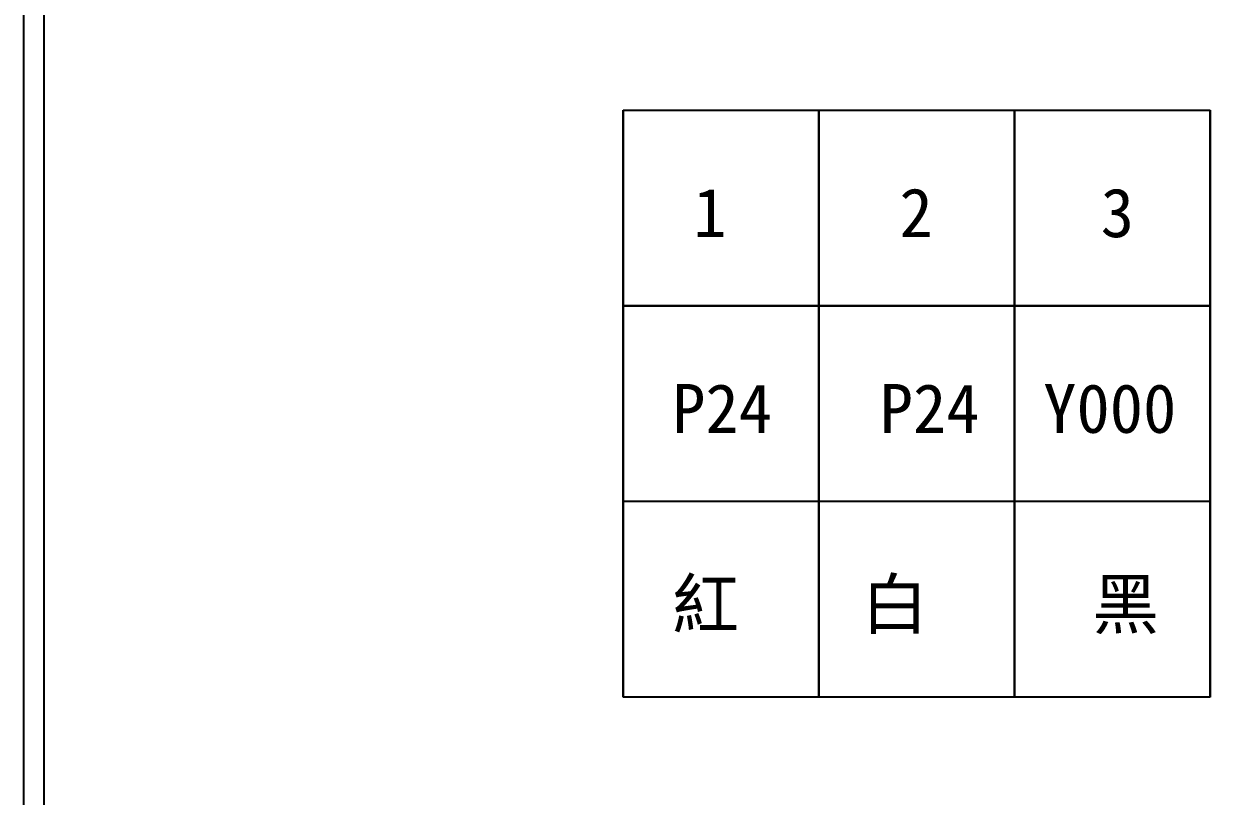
# Model space of a CAD drawing. Extents: x 275 to 562, y 265 to 469.
# Drawn here: x 274.9 to 347.7, y 319.6 to 366.9 of the extents above; entities that cross this region are included whole.
import ezdxf

# ---------------------------------------------------------------- set-up
doc = ezdxf.new("R2010")
doc.units = 0
doc.layers.add('圖框層', color=7, linetype='CONTINUOUS')
doc.layers.add('標尺寸層', color=3, linetype='CONTINUOUS')
doc.styles.add('STSL', font='kaiu.ttf')

msp = doc.modelspace()

# ---------------------------------------------------------------- linework, layer by layer
at = {"layer": '圖框層', "color": 7}
for p, q in [((274.898, 264.945), (274.898, 468.914)), ((276.148, 266.195), (276.148, 467.665))]:
    msp.add_line(p, q, dxfattribs=at)
at = {"layer": '標尺寸層', "color": 7}
for p, q in [((311.666, 361.638), (311.666, 349.638)), ((311.666, 361.638), (323.666, 361.638)), ((311.666, 349.638), (311.666, 361.638)), ((311.666, 361.638), (311.666, 349.638)), ((311.666, 361.638), (323.666, 361.638)), ((311.666, 349.638), (311.666, 361.638)), ((323.666, 361.638), (323.666, 349.638)), ((323.666, 361.638), (335.666, 361.638)), ((323.666, 349.638), (323.666, 361.638)), ((323.666, 361.638), (323.666, 349.638)), ((323.666, 349.638), (323.666, 361.638)), ((335.666, 361.638), (335.666, 349.638)), ((335.666, 361.638), (347.666, 361.638)), ((335.666, 349.638), (335.666, 361.638)), ((347.666, 361.638), (347.666, 349.638)), ((347.666, 349.638), (347.666, 361.638)), ((323.666, 349.638), (311.666, 349.638)), ((323.666, 349.638), (311.666, 349.638)), ((311.666, 349.638), (311.666, 337.638)), ((311.666, 349.638), (323.666, 349.638)), ((311.666, 337.638), (311.666, 349.638)), ((311.666, 349.638), (311.666, 337.638)), ((311.666, 349.638), (323.666, 349.638)), ((311.666, 337.638), (311.666, 349.638)), ((335.666, 349.638), (323.666, 349.638)), ((323.666, 349.638), (323.666, 337.638)), ((323.666, 349.638), (335.666, 349.638)), ((323.666, 337.638), (323.666, 349.638)), ((323.666, 349.638), (323.666, 337.638)), ((323.666, 337.638), (323.666, 349.638)), ((347.666, 349.638), (335.666, 349.638)), ((335.666, 349.638), (335.666, 337.638)), ((335.666, 349.638), (347.666, 349.638)), ((335.666, 337.638), (335.666, 349.638)), ((347.666, 349.638), (347.666, 337.638)), ((347.666, 337.638), (347.666, 349.638)), ((323.666, 337.638), (311.666, 337.638)), ((323.666, 337.638), (311.666, 337.638)), ((311.666, 337.638), (311.666, 325.638)), ((311.666, 325.638), (311.666, 337.638)), ((311.666, 337.638), (311.666, 325.638)), ((311.666, 325.638), (311.666, 337.638)), ((335.666, 337.638), (323.666, 337.638)), ((323.666, 337.638), (323.666, 325.638)), ((323.666, 325.638), (323.666, 337.638)), ((323.666, 337.638), (323.666, 325.638)), ((323.666, 325.638), (323.666, 337.638)), ((347.666, 337.638), (335.666, 337.638)), ((335.666, 337.638), (335.666, 325.638)), ((335.666, 325.638), (335.666, 337.638)), ((347.666, 337.638), (347.666, 325.638)), ((347.666, 325.638), (347.666, 337.638)), ((323.666, 325.638), (311.666, 325.638)), ((323.666, 325.638), (311.666, 325.638)), ((335.666, 325.638), (323.666, 325.638)), ((347.666, 325.638), (335.666, 325.638))]:
    msp.add_line(p, q, dxfattribs=at)

# ---------------------------------------------------------------- texts
at = {"layer": '圖框層', "color": 7, "style": 'STSL'}
for s, p in [('1', (315.963, 353.844)), ('2', (328.604, 353.844)), ('3', (340.947, 353.844)), ('P24', (314.663, 341.844)), ('P24', (327.393, 341.844)), ('Y000', (337.42, 341.844)), ('紅', (314.663, 329.844)), ('白', (326.265, 329.844)), ('黑', (340.427, 329.844))]:
    msp.add_text(s, height=3, dxfattribs=at).set_placement(p)

doc.saveas('drawing.dxf')
